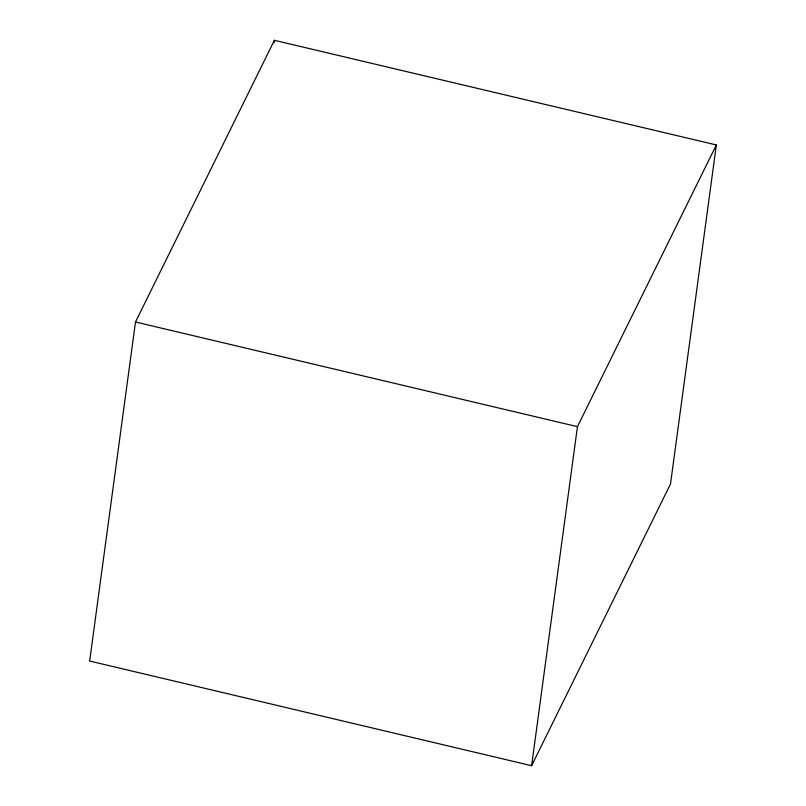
<?xml version="1.0" encoding="UTF-8"?>
<svg xmlns="http://www.w3.org/2000/svg" width="806" height="806" viewBox="0 0 806 806"><rect width="100%" height="100%" fill="white"/><g stroke="black" fill="none" stroke-linecap="round" stroke-linejoin="round"><path stroke-width="1.21" d="M135.499 321.997L89.657 661.041L531.617 765.7L670.501 484.003L716.343 144.959L274.383 40.3L135.499 321.997L577.449 426.656L716.343 144.959M274.05 42.789L274.383 40.3M531.617 765.7L577.449 426.656"/></g></svg>
